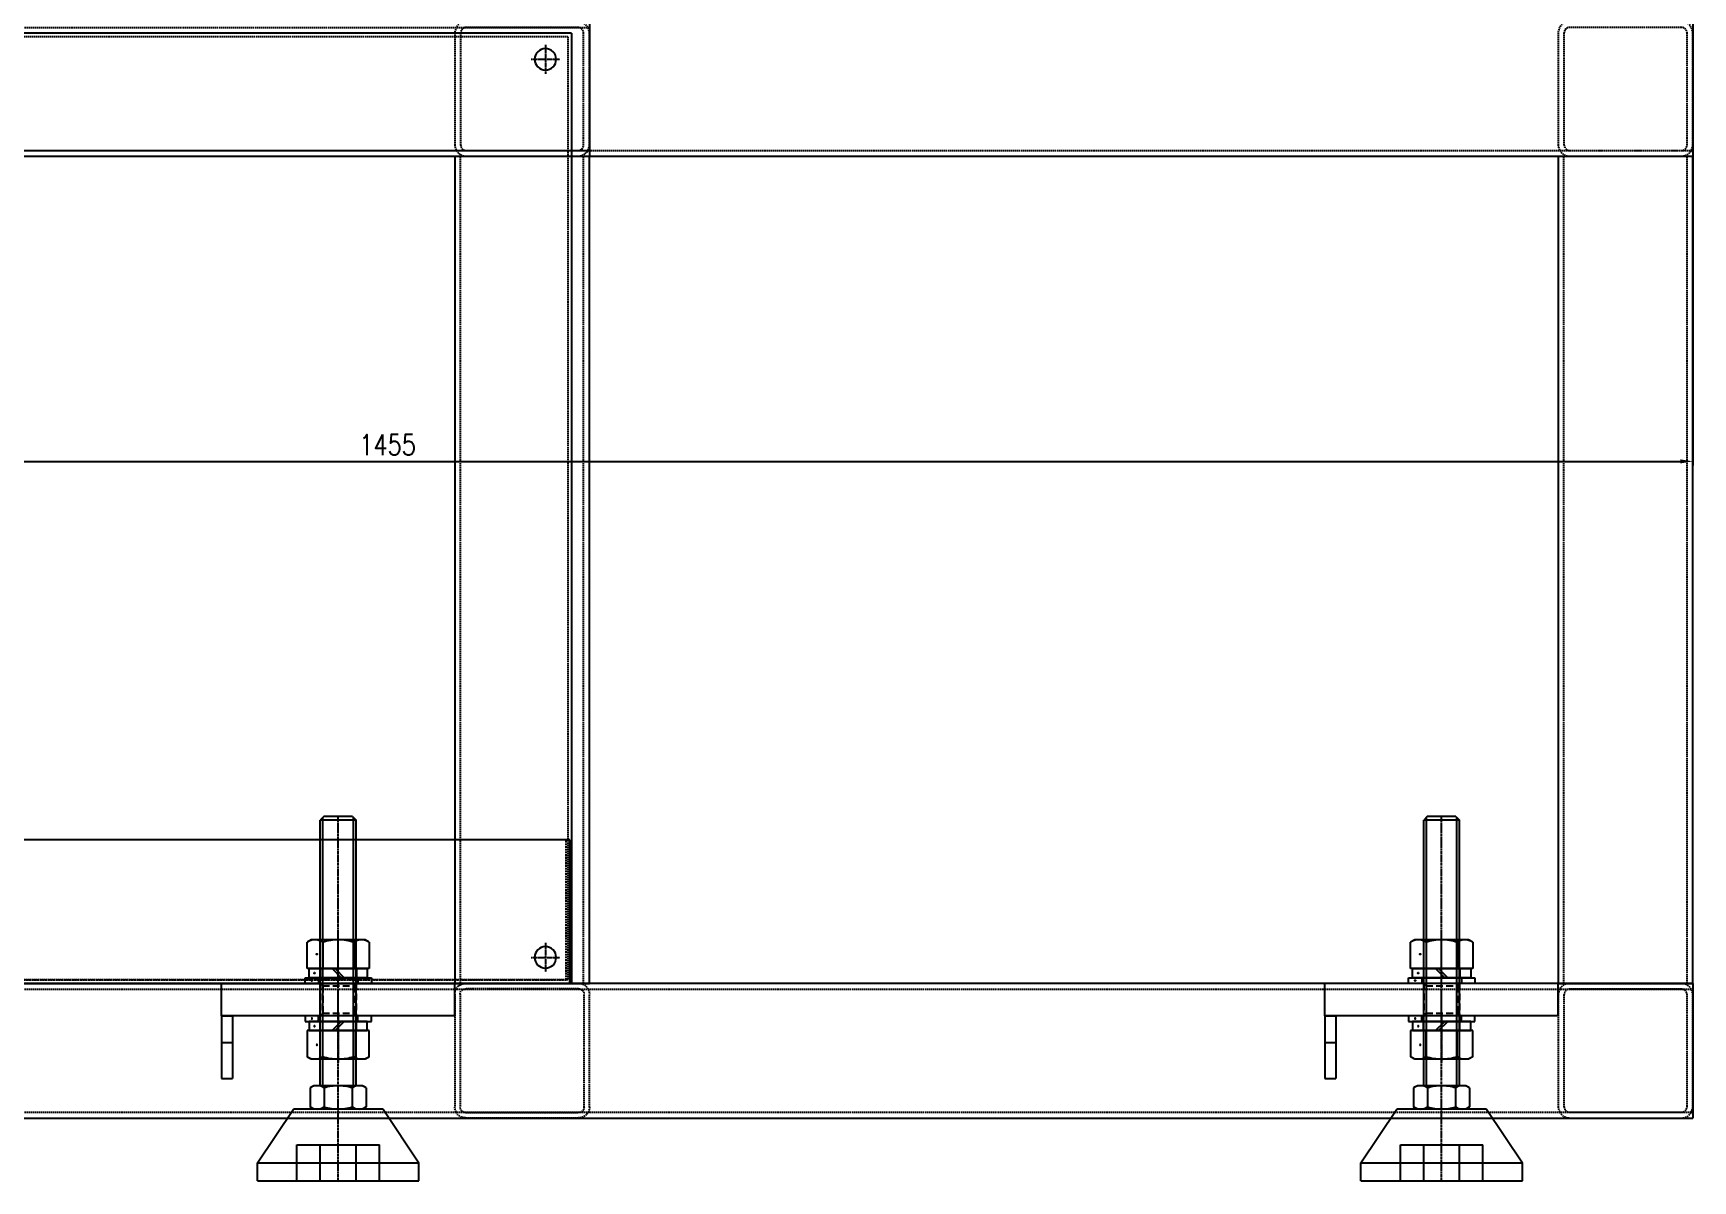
# Model space of a CAD drawing. Header units: millimetres. Extents: x -18234 to 26733, y 279 to 18488.
# Drawn here: x 6605 to 7530, y 4724 to 5363 of the extents above; entities that cross this region are included whole.
import ezdxf

# ---------------------------------------------------------------- set-up
doc = ezdxf.new("R2010")
doc.units = ezdxf.units.MM
for name, pattern in [('AM_ISO08W050', [18, 12, -1.5, 3, -1.5]), ('CENTER', [2, 1.25, -0.25, 0.25, -0.25]), ('HIDDEN', [0.375, 0.25, -0.125]), ('HIDDEN1', [1.5, 1, -0.5])]:
    doc.linetypes.add(name, pattern=pattern)
for name, color, linetype in [('BOM-UDEF', 3, 'Continuous'), ('CL', 1, 'CENTER'), ('H', 2, 'HIDDEN'), ('HL', 2, 'HIDDEN'), ('은선', 2, 'HIDDEN'), ('해칭선', 1, 'Continuous')]:
    doc.layers.add(name, color=color, linetype=linetype)
doc.styles.add('ROAMNS', font='romans.shx', dxfattribs={"width": 0.8, "bigfont": 'whgtxt.shx'})
doc.dimstyles.new('2 작은 한덕_도면칫수', dxfattribs={"dimscale": 3.5, "dimtxt": 3.3, "dimasz": 2, "dimexe": 0.65, "dimexo": 1.25, "dimgap": 1, "dimtad": 1, "dimdec": 1, "dimrnd": 0.5, "dimdsep": 46, "dimtxsty": 'ROAMNS', "dimcen": 0, "dimclrd": 7, "dimclre": 7, "dimclrt": 2, "dimadec": 0, "dimazin": 2, "dimtp": 0.1, "dimtm": 0.1, "dimtfac": 0.71, "dimtdec": 1, "dimtmove": 0, "dimatfit": 3, "dimfxl": 1, "dimlwd": -1, "dimlwe": -1, "dimarcsym": 1})

# ---------------------------------------------------------------- blocks, each defined once
blk = doc.blocks.new('DSFGXCBV')
for p, q in [((44468.8, -87208.11), (43638.8, -87208.11)), ((43638.8, -87208.11), (43638.8, -87288.11)), ((44468.8, -87288.11), (44468.8, -87208.11)), ((43638.8, -87288.11), (44468.8, -87288.11))]:
    blk.add_line(p, q)
at = {"color": 2, "linetype": 'HIDDEN1'}
for p, q in [((43640.8, -87208.11), (43640.8, -87286.11)), ((44466.8, -87286.11), (44466.8, -87208.11)), ((43640.8, -87272.11), (43638.8, -87272.11)), ((43640.8, -87286.11), (43638.8, -87286.11)), ((43640.8, -87286.11), (44466.8, -87286.11))]:
    blk.add_line(p, q, dxfattribs=at)
at = {"color": 1, "linetype": 'CENTER'}
blk.add_line((43642.8, -87279.11), (43636.8, -87279.11), dxfattribs=at)
blk = doc.blocks.new('hjgddfsdfg')
at = {"color": 2, "linetype": 'HIDDEN'}
for p, q in [((44707.67, -87418.58), (44710.67, -87418.58)), ((44707.67, -87425.58), (44710.67, -87425.58))]:
    blk.add_line(p, q, dxfattribs=at)
at = {"color": 1, "linetype": 'CENTER'}
blk.add_line((44705.67, -87422.08), (44712.67, -87422.08), dxfattribs=at)
blk = doc.blocks.new('A$C5D0C6D1E')
for p, q in [((2, 40), (5, 40)), ((2, 40), (2, 0)), ((5, 40), (5, 0)), ((2, 0), (5, 0))]:
    blk.add_line(p, q)
blk.add_blockref('hjgddfsdfg', (-44705.67, 87432.08))
blk = doc.blocks.new('A$C7AF449E9')
for name, p in [('DSFGXCBV', (-43633.8, 87313.11)), ('A$C5D0C6D1E', (0, 0))]:
    blk.add_blockref(name, p)
blk = doc.blocks.new('5634255')
at = {"ltscale": 0.5}
blk.add_circle((161521.35, 28289.52), 6, dxfattribs=at)
at = {"layer": 'CL', "ltscale": 0.5}
for p, q in [((161521.35, 28297.56), (161521.35, 28281.49)), ((161529.39, 28289.52), (161513.32, 28289.52))]:
    blk.add_line(p, q, dxfattribs=at)
blk = doc.blocks.new('A$C36A90B8A')
at = {"ltscale": 0.5}
for p, q in [((820, 529.5), (0, 529.5)), ((0, 529.5), (0, 0)), ((820, 529.5), (820, 0)), ((820, 0), (0, 0))]:
    blk.add_line(p, q, dxfattribs=at)
at = {"layer": 'HL', "ltscale": 3}
for p, q in [((818, 527.5), (2, 527.5)), ((2, 527.5), (2, 2)), ((818, 527.5), (818, 2)), ((818, 2), (2, 2))]:
    blk.add_line(p, q, dxfattribs=at)
at = {"xscale": -1}
for p in [(161535.85, -27774.52), (161931.35, -27774.52), (162326.85, -27774.52), (161535.85, -28275.02), (162326.85, -28275.02)]:
    blk.add_blockref('5634255', p, dxfattribs=at)
blk = doc.blocks.new('875654')
at = {"layer": 'HL', "ltscale": 3}
for p, q in [((237277.5, 2599.94), (237277.5, 2537.74)), ((237280.7, 2599.94), (237280.7, 2537.74)), ((237346.1, 2606.34), (237283.9, 2606.34)), ((237346.1, 2603.14), (237283.9, 2603.14)), ((237349.3, 2537.74), (237349.3, 2599.94)), ((237352.5, 2537.74), (237352.5, 2599.94)), ((237283.9, 2534.54), (237346.1, 2534.54)), ((237283.9, 2531.34), (237346.1, 2531.34))]:
    blk.add_line(p, q, dxfattribs=at)
for centre, radius, start, end in [((237283.9, 2599.94), 6.4, 90, 180), ((237283.9, 2599.94), 3.2, 90, 180), ((237346.1, 2599.94), 6.4, 0, 90), ((237346.1, 2599.94), 3.2, 0, 90), ((237283.9, 2537.74), 6.4, 180, 270), ((237283.9, 2537.74), 3.2, 180, 270), ((237346.1, 2537.74), 6.4, 270, 0), ((237346.1, 2537.74), 3.2, 270, 0)]:
    blk.add_arc(centre, radius, start, end, dxfattribs=at)
blk = doc.blocks.new('tyudrt')
at = {"layer": 'HL', "ltscale": 3}
for p, q in [((311320.86, 131.85), (311383.86, 131.85)), ((311314.86, 62.85), (311314.86, 125.85)), ((311317.86, 62.85), (311317.86, 125.85)), ((311320.86, 128.85), (311383.86, 128.85)), ((311386.86, 125.85), (311386.86, 62.85)), ((311389.86, 125.85), (311389.86, 62.85)), ((311383.86, 59.85), (311320.86, 59.85)), ((311383.86, 56.85), (311320.86, 56.85))]:
    blk.add_line(p, q, dxfattribs=at)
for centre, radius, start, end in [((311320.86, 125.85), 6, 90, 180), ((311383.86, 125.85), 6, 0, 90), ((311320.86, 125.85), 3, 90, 180), ((311383.86, 125.85), 3, 0, 90), ((311320.86, 62.85), 6, 180, 270), ((311320.86, 62.85), 3, 180, 270), ((311383.86, 62.85), 6, 270, 0), ((311383.86, 62.85), 3, 270, 0)]:
    blk.add_arc(centre, radius, start, end, dxfattribs=at)
blk = doc.blocks.new('tysrtsr')
at = {"color": 1, "linetype": 'AM_ISO08W050'}
blk.add_line((32809.17, -91752.58), (32787.17, -91752.58), dxfattribs=at)
at = {"layer": 'H', "ltscale": 15}
for p, q in [((32789.17, -91742.58), (32790.53, -91743.93)), ((32789.17, -91742.58), (32807.17, -91742.58)), ((32790.53, -91743.93), (32790.53, -91761.23)), ((32790.53, -91743.93), (32805.82, -91743.93)), ((32805.82, -91743.93), (32807.17, -91742.58)), ((32805.82, -91743.93), (32805.82, -91761.23)), ((32789.17, -91762.58), (32790.53, -91761.23)), ((32789.17, -91762.58), (32807.17, -91762.58)), ((32790.53, -91761.23), (32805.82, -91761.23)), ((32805.82, -91761.23), (32807.17, -91762.58))]:
    blk.add_line(p, q, dxfattribs=at)
blk = doc.blocks.new('tyurrq')
at = {"color": 3}
for p, q in [((209546.62, 17710.88), (209564.62, 17710.88)), ((209546.62, 17710.88), (209546.62, 17580.88)), ((209564.62, 17710.88), (209564.62, 17580.88)), ((209546.62, 17580.88), (209564.62, 17580.88))]:
    blk.add_line(p, q, dxfattribs=at)
at = {"color": 3, "rotation": 180}
blk.add_blockref('tysrtsr', (242353.79, -74106.69), dxfattribs=at)
blk = doc.blocks.new('65wet')
at = {"color": 3}
for p, q in [((209980.95, 17633.99), (209986.95, 17633.99)), ((209980.95, 17633.99), (209980.95, 17598.99)), ((209986.95, 17633.99), (209986.95, 17598.99)), ((209980.95, 17618.99), (209986.95, 17618.99)), ((209980.95, 17598.99), (209986.95, 17598.99))]:
    blk.add_line(p, q, dxfattribs=at)
blk = doc.blocks.new('jt-앙카조절좌20sdfsdf')
for p, q in [((64159.54, 12452.98), (64157.54, 12450.98)), ((64177.54, 12450.98), (64157.54, 12450.98)), ((64157.54, 12302.98), (64157.54, 12450.98)), ((64175.54, 12452.98), (64159.54, 12452.98)), ((64175.54, 12452.98), (64177.54, 12450.98)), ((64177.54, 12302.98), (64177.54, 12450.98)), ((64154.04, 12302.98), (64151.95, 12301.77)), ((64181.04, 12302.98), (64154.04, 12302.98)), ((64183.12, 12301.77), (64181.04, 12302.98)), ((64151.95, 12301.77), (64151.95, 12291.18)), ((64159.74, 12301.77), (64159.74, 12291.18)), ((64175.33, 12301.77), (64175.33, 12291.18)), ((64183.12, 12301.77), (64183.12, 12291.18)), ((64122.54, 12259.98), (64142.54, 12289.98)), ((64192.54, 12289.98), (64142.54, 12289.98)), ((64154.04, 12289.98), (64151.95, 12291.18)), ((64181.04, 12289.98), (64154.04, 12289.98)), ((64183.12, 12291.18), (64181.04, 12289.98)), ((64192.54, 12289.98), (64212.54, 12259.98)), ((64144.54, 12249.98), (64144.54, 12269.98)), ((64144.54, 12269.98), (64190.54, 12269.98)), ((64190.54, 12249.98), (64190.54, 12269.98)), ((64122.54, 12259.98), (64212.54, 12259.98)), ((64122.54, 12249.98), (64122.54, 12259.98)), ((64212.54, 12249.98), (64212.54, 12259.98)), ((64122.54, 12249.98), (64212.54, 12249.98))]:
    blk.add_line(p, q)
for centre, radius, start, end in [((64155.84, 12296.08), 6.9, 55.59101, 124.40899), ((64167.72, 12275.98), 27, 90.40019, 107.1986), ((64167.35, 12275.98), 27, 72.8014, 89.59981), ((64179.23, 12296.08), 6.9, 55.59101, 124.40899), ((64155.84, 12296.87), 6.9, 235.59101, 304.40899), ((64167.72, 12316.98), 27, 252.8014, 269.59981), ((64167.35, 12316.98), 27, 270.40019, 287.1986), ((64179.23, 12296.87), 6.9, 235.59101, 304.40899)]:
    blk.add_arc(centre, radius, start, end)
at = {"layer": 'CL'}
blk.add_line((64167.54, 12249.98), (64167.54, 12452.98), dxfattribs=at)
at = {"layer": '은선'}
for p, q in [((64157.54, 12249.98), (64157.54, 12269.98)), ((64177.54, 12249.98), (64177.54, 12269.98))]:
    blk.add_line(p, q, dxfattribs=at)
at = {"layer": '해칭선'}
for p, q in [((64159.04, 12302.98), (64159.04, 12452.48)), ((64176.04, 12302.98), (64176.04, 12452.48))]:
    blk.add_line(p, q, dxfattribs=at)
blk = doc.blocks.new('HS_BOM', base_point=(-3113.55, 16316.28))
at = {"layer": 'BOM-UDEF'}
blk.add_circle((-3113.55, 16316.28), 0.25, dxfattribs=at)
blk = doc.blocks.new('lyk-2190')
for p, q in [((53704.15, -1022.46), (53704.15, -985.46)), ((53704.15, -985.46), (53707.35, -985.46)), ((53707.35, -985.46), (53707.35, -1022.46)), ((53707.35, -1020.16), (53707.35, -987.76)), ((53707.35, -987.76), (53712.45, -987.76)), ((53712.45, -1021.28), (53712.45, -986.64)), ((53712.45, -986.64), (53727.11, -986.64)), ((53712.45, -987.76), (53712.45, -1020.16)), ((53728.45, -988.96), (53727.11, -986.64)), ((53728.45, -1018.96), (53728.45, -988.96)), ((53727.11, -995.3), (53712.45, -995.3)), ((53712.45, -1000.56), (53707.35, -1005.66)), ((53712.45, -1002.26), (53707.35, -1007.36)), ((53727.11, -1012.62), (53712.45, -1012.62)), ((53707.35, -1022.46), (53704.15, -1022.46)), ((53712.45, -1020.16), (53707.35, -1020.16)), ((53727.11, -1021.28), (53712.45, -1021.28)), ((53727.11, -1021.28), (53728.45, -1018.96))]:
    blk.add_line(p, q)
for centre, radius, start, end in [((53720.79, -990.97), 7.66, 325.59101, 34.40899), ((53698.45, -1004.17), 30, 0.40019, 17.1986), ((53698.45, -1003.75), 30, 342.8014, 359.59981), ((53720.79, -1016.95), 7.66, 325.59101, 34.40899)]:
    blk.add_arc(centre, radius, start, end)
at = {"layer": 'CL'}
for p, q in [((53703.15, -1003.96), (53708.35, -1003.96)), ((53706.35, -1003.96), (53713.45, -1003.96)), ((53710.45, -1003.96), (53730.45, -1003.96))]:
    blk.add_line(p, q, dxfattribs=at)
at = {"layer": 'HL'}
for p, q in [((53707.35, -992.96), (53704.15, -992.96)), ((53712.45, -993.86), (53707.35, -993.86)), ((53707.35, -1014.96), (53704.15, -1014.96)), ((53712.45, -1014.06), (53707.35, -1014.06))]:
    blk.add_line(p, q, dxfattribs=at)
at = {"layer": 'BOM-UDEF'}
for p in [(53705.75, -989.21), (53709.9, -990.81), (53720.45, -991.96)]:
    blk.add_blockref('HS_BOM', p, dxfattribs=at)
blk = doc.blocks.new('rwrwww')
at = {"extrusion": (0, 0, -1), "zscale": -1}
blk.add_blockref('jt-앙카조절좌20sdfsdf', (-275261.87, 4537.23), dxfattribs=at)
at = {"xscale": -1, "rotation": 270}
blk.add_blockref('lyk-2190', (212098.29, -36806.94), dxfattribs=at)
at = {"color": 0, "rotation": 90}
blk.add_blockref('tyurrq', (228740.22, -192667.4), dxfattribs=at)
at = {"rotation": 270}
blk.add_blockref('lyk-2190', (212098.29, 70583.36), dxfattribs=at)
at = {"color": 0, "xscale": -1}
blk.add_blockref('65wet', (421140.29, -754.78), dxfattribs=at)
blk = doc.blocks.new('78E4TWT')
at = {"ltscale": 0.5}
for p, q in [((199299.89, 17897.84), (196019.89, 17897.84)), ((199299.89, 17897.84), (199299.89, 17822.84)), ((196019.89, 17822.84), (199299.89, 17822.84))]:
    blk.add_line(p, q, dxfattribs=at)
at = {"layer": 'HL', "ltscale": 3}
for p, q in [((196019.89, 17894.64), (199299.89, 17894.64)), ((196019.89, 17826.04), (199299.89, 17826.04))]:
    blk.add_line(p, q, dxfattribs=at)
blk = doc.blocks.new('R6WR5454')
at = {"color": 0, "xscale": -1}
for p in [(415554.73, 1871.33), (416169.73, 1871.33)]:
    blk.add_blockref('rwrwww', p, dxfattribs=at)
blk.add_blockref('78E4TWT', (5915.5, 870.7))
at = {"xscale": -1}
blk.add_blockref('tyudrt', (515915.26, 18636.7), dxfattribs=at)
at = {"color": 0}
blk.add_blockref('875654', (-32137.11, 16162.2), dxfattribs=at)
blk = doc.blocks.new('564WTW')
at = {"ltscale": 0.5}
for p, q in [((208154.26, 17875.64), (207693.26, 17875.64)), ((207693.26, 17875.64), (207693.26, 17800.64)), ((208154.26, 17875.64), (208154.26, 17800.64)), ((207693.26, 17800.64), (208154.26, 17800.64))]:
    blk.add_line(p, q, dxfattribs=at)
at = {"layer": 'HL', "ltscale": 3}
for p, q in [((207693.26, 17872.44), (208154.26, 17872.44)), ((207693.26, 17803.84), (208154.26, 17803.84))]:
    blk.add_line(p, q, dxfattribs=at)
blk = doc.blocks.new('TU3RQW')
at = {"ltscale": 0.5}
for p, q in [((207375.87, 18593.09), (206535.87, 18593.09)), ((206535.87, 18593.09), (206535.87, 18518.09)), ((207375.87, 18593.09), (207375.87, 18518.09)), ((206535.87, 18518.09), (207375.87, 18518.09))]:
    blk.add_line(p, q, dxfattribs=at)
at = {"layer": 'HL', "ltscale": 3}
for p, q in [((206535.87, 18589.89), (207375.87, 18589.89)), ((206535.87, 18521.29), (207375.87, 18521.29))]:
    blk.add_line(p, q, dxfattribs=at)
blk = doc.blocks.new('R6WRWT')
at = {"ltscale": 0.5}
for p in [(208028.26, 17762.34), (205958.26, 17687.34)]:
    blk.add_line(p, (208028.26, 17687.34), dxfattribs=at)
at = {"layer": 'HL', "ltscale": 3}
blk.add_line((205958.26, 17690.54), (208028.26, 17690.54), dxfattribs=at)
blk = doc.blocks.new('hioewe')
at = {"extrusion": (0, 0, -1), "zscale": -1}
for name, p in [('R6WRWT', (-323896.11, -43371.65)), ('TU3RQW', (-323858.72, -44202.4))]:
    blk.add_blockref(name, p, dxfattribs=at)
at = {"color": 0, "extrusion": (0, 0, -1), "zscale": -1}
for p in [(-353220.35, -28215.65), (-353835.35, -28215.65)]:
    blk.add_blockref('875654', p, dxfattribs=at)
at = {"extrusion": (0, 0, -1), "zscale": -1, "rotation": 90}
for p in [(-98067.21, -233838.57), (-98682.21, -233838.57)]:
    blk.add_blockref('564WTW', p, dxfattribs=at)
blk = doc.blocks.new('*D676')
at = {"color": 7, "linetype": 'ByBlock', "transparency": 16777216}
for p, q in [((6075.21, 5358.86), (6075.21, 5122.28)), ((7530.21, 5358.86), (7530.21, 5122.28)), ((6082.21, 5124.56), (7523.21, 5124.56))]:
    blk.add_line(p, q, dxfattribs=at)
at = {"color": 7, "transparency": 16777216}
for points in [[(6082.21, 5125.72), (6082.21, 5123.39), (6075.21, 5124.56)], [(7523.21, 5125.72), (7523.21, 5123.39), (7530.21, 5124.56)]]:
    blk.add_solid(points, dxfattribs=at)
at = {"layer": 'DEFPOINTS', "color": 0, "transparency": 16777216}
for p in [(6075.21, 5363.23), (7530.21, 5363.23), (7530.21, 5124.56)]:
    blk.add_point(p, dxfattribs=at)
at = {"color": 2, "transparency": 16777216, "insert": (6802.71, 5133.83), "char_height": 11.55, "attachment_point": 5, "style": 'ROAMNS'}
blk.add_mtext('1455', dxfattribs=at)
blk = doc.blocks.new('sdafasfdasdfasffasdfas')
at = {"color": 6, "xscale": -1}
blk.add_blockref('hioewe', (123398.061, 30978.938), dxfattribs=at)
blk.add_blockref('R6WR5454', (-197685.185, -13934.912))
dim = blk.add_linear_dim(base=(7530.208, 5124.557), p1=(6075.208, 5363.232), p2=(7530.208, 5363.232), dimstyle='2 작은 한덕_도면칫수')
dim.commit()
dim.dimension.update_dxf_attribs({"geometry": '*D676', "text_midpoint": (6802.708, 5133.832)})

msp = doc.modelspace()

# ---------------------------------------------------------------- block references
for name, p in [('A$C36A90B8A', (6085.208, 4833.631)), ('A$C7AF449E9', (6069.324, 4808.632))]:
    msp.add_blockref(name, p)

# ---------------------------------------------------------------- next in the draw order: block references
msp.add_blockref('sdafasfdasdfasffasdfas', (0, 0))

doc.saveas('drawing.dxf')
